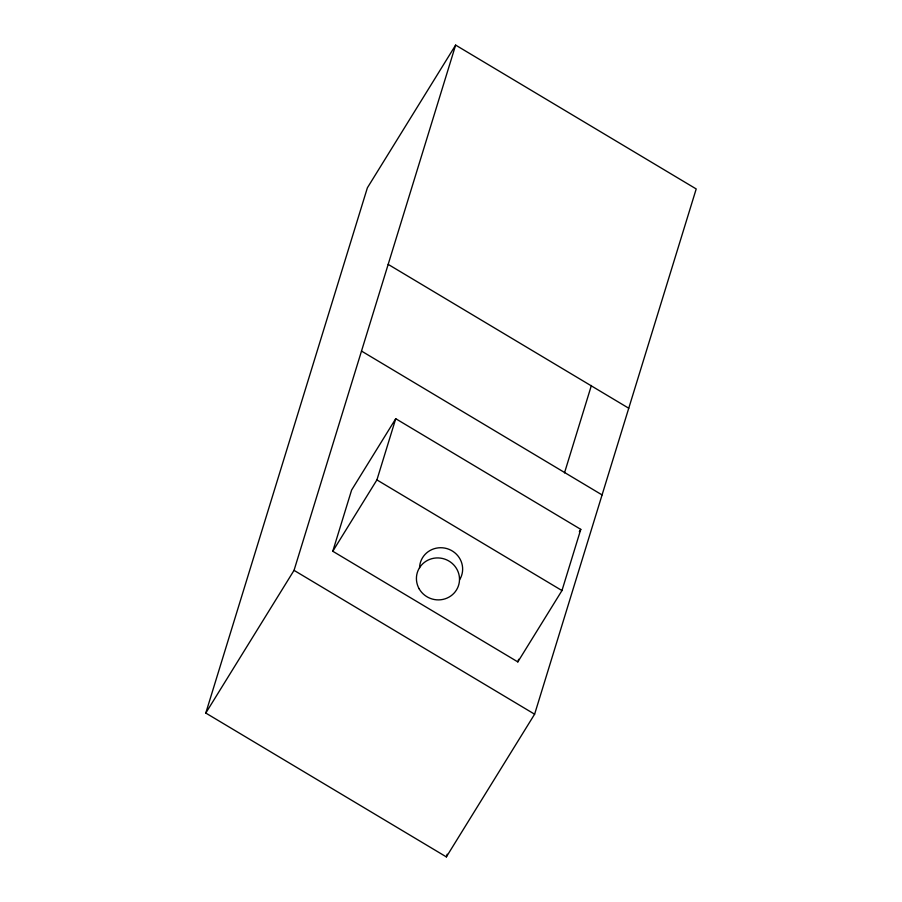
<?xml version="1.0" encoding="UTF-8"?>
<svg xmlns="http://www.w3.org/2000/svg" width="902" height="902" viewBox="0 0 902 902"><rect width="100%" height="100%" fill="white"/><g stroke="black" fill="none" stroke-linecap="round" stroke-linejoin="round"><path stroke-width="1.35" d="M205.791 713.054L367.385 187.796L455.634 45.1L696.209 188.946L534.615 714.204L446.366 856.9L205.791 713.054L294.041 570.357L455.634 45.1M332.782 551.257L351.611 490.057L395.741 418.708L580.787 529.361L561.969 590.562L517.838 661.91L332.782 551.257L376.912 479.909L395.741 418.708M446.366 856.9L447.189 854.205M564.494 472.896L591.396 385.458M517.838 661.91L518.661 659.249M579.321 531.74L580.787 529.361M388.176 264.376L628.75 408.234M361.51 351.07L602.074 494.927M376.912 479.909L561.969 590.562M294.041 570.357L534.615 714.204M419.554 568.046A21.603 20.926 17.1 0 1 446.964 548.619A21.603 20.926 17.1 0 1 459.603 579.783M419.159 588.826A21.603 20.926 17.1 0 0 456.468 589.976A21.603 20.926 17.1 0 0 438.259 557.932A21.603 20.926 17.1 0 0 419.159 588.826"/></g></svg>
